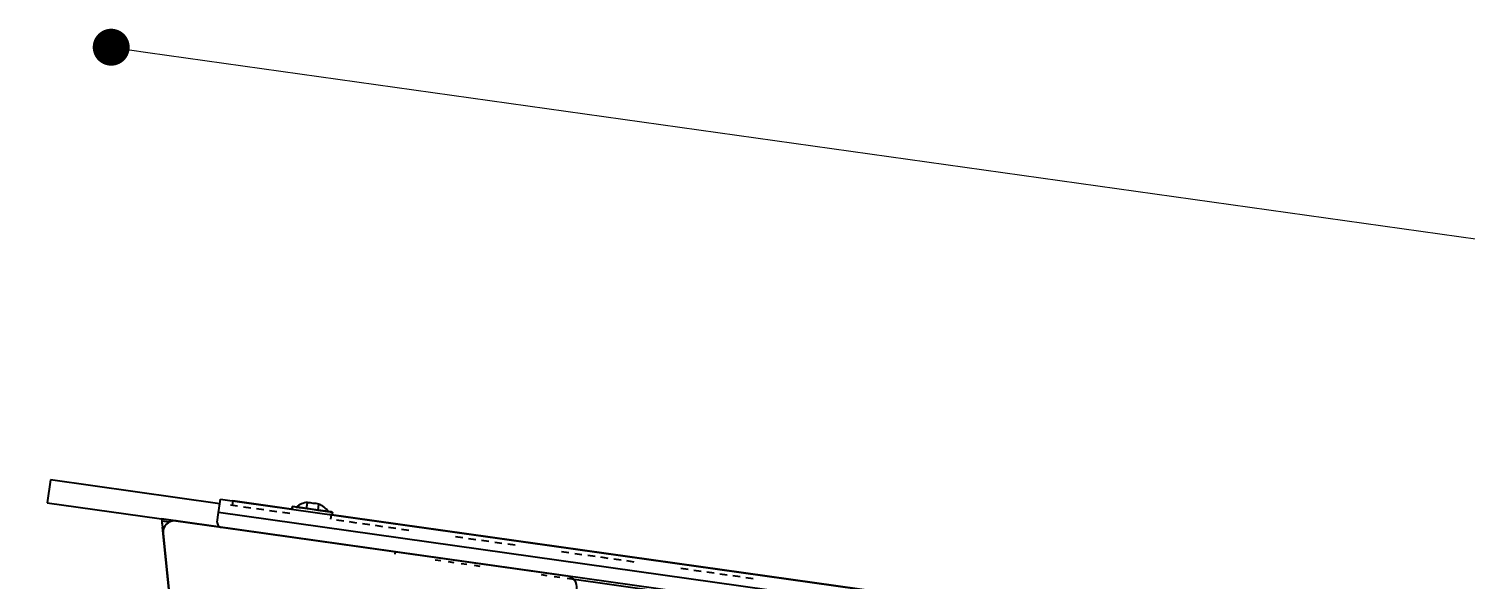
# Model space of a CAD drawing. Header units: millimetres. Extents: x 3109 to 13995, y 24552 to 39949.
# Drawn here: x 4246 to 4869, y 35752 to 35990 of the extents above; entities that cross this region are included whole.
import ezdxf

# ---------------------------------------------------------------- set-up
doc = ezdxf.new("R2010")
doc.units = ezdxf.units.MM
doc.header["$LTSCALE"] = 3
doc.layers.add('DomyÅ›lny', color=7, linetype='Continuous')
doc.styles.get("Standard").update_dxf_attribs({"font": 'arial.ttf'})
doc.dimstyles.new('MATEUSZ', dxfattribs={"dimtxt": 35, "dimasz": 16, "dimexe": 0.18, "dimexo": 0.0625, "dimgap": 0.09, "dimtad": 0, "dimdec": 0, "dimdsep": 46, "dimtxsty": 'Standard', "dimblk": 'DOT', "dimcen": 0.09, "dimse1": 1, "dimse2": 1, "dimadec": 0, "dimazin": 0, "dimtfac": 1, "dimtdec": 0, "dimtofl": 0, "dimtmove": 0, "dimatfit": 3, "dimfxl": 1, "dimtolj": 1, "dimtzin": 0, "dimlwd": 9, "dimlwe": 9, "dimarcsym": 0})

# ---------------------------------------------------------------- blocks, each defined once
blk = doc.blocks.new('_Dot')
at = {"color": 0, "linetype": 'ByBlock', "lineweight": -2}
blk.add_line((-0.5, 0), (-1, 0), dxfattribs=at)
at = {"color": 0, "linetype": 'ByBlock', "const_width": 0.5}
blk.add_lwpolyline([(-0.25, 0, 1), (0.25, 0, 1)], format="xyb", close=True, dxfattribs=at)
blk = doc.blocks.new('*D33')
at = {"color": 0, "lineweight": 9, "transparency": 16777216}
for p, q in [((4297.74, 35979.98), (5445.38, 35818.69)), ((6890.27, 35615.62), (5742.63, 35776.91))]:
    blk.add_line(p, q, dxfattribs=at)
at = {"layer": 'Defpoints', "color": 0, "transparency": 16777216}
for p in [(4255.56, 35794.78), (6906.11, 35613.39), (6879.77, 35425.97)]:
    blk.add_point(p, dxfattribs=at)
at = {"color": 0, "lineweight": 9, "transparency": 16777216, "xscale": 16, "yscale": 16, "zscale": 16}
for p, rotation in [((4281.9, 35982.2), 172.0000000000003), ((6906.11, 35613.39), 352.0000000000002)]:
    blk.add_blockref('_Dot', p, dxfattribs=dict(at, rotation=rotation))
at = {"color": 0, "transparency": 16777216, "insert": (5594, 35797.8), "char_height": 100, "attachment_point": 5, "rotation": 352}
blk.add_mtext('\\A1;2650', dxfattribs=at)
blk = doc.blocks.new('*D34')
at = {"color": 0, "lineweight": 9, "transparency": 16777216}
for p, q in [((4270.17, 32724.1), (5416.74, 32724.1)), ((6863.77, 32724.1), (5717.19, 32724.1))]:
    blk.add_line(p, q, dxfattribs=at)
at = {"layer": 'Defpoints', "color": 0, "transparency": 16777216}
for p in [(4254.17, 35784.88), (6879.77, 35425.97), (6879.77, 32724.1)]:
    blk.add_point(p, dxfattribs=at)
at = {"color": 0, "lineweight": 9, "transparency": 16777216, "xscale": 16, "yscale": 16, "zscale": 16, "rotation": 180}
blk.add_blockref('_Dot', (4254.17, 32724.1), dxfattribs=at)
at = {"color": 0, "lineweight": 9, "transparency": 16777216, "xscale": 16, "yscale": 16, "zscale": 16}
blk.add_blockref('_Dot', (6879.77, 32724.1), dxfattribs=at)
at = {"color": 0, "transparency": 16777216, "insert": (5566.97, 32724.1), "char_height": 100, "attachment_point": 5}
blk.add_mtext('\\A1;2626', dxfattribs=at)
blk = doc.blocks.new('*D36')
at = {"color": 0, "lineweight": 9, "transparency": 16777216}
for p, q in [((4319.69, 32936.73), (5422.43, 32936.73)), ((6825.88, 32936.73), (5723.15, 32936.73))]:
    blk.add_line(p, q, dxfattribs=at)
at = {"layer": 'Defpoints', "color": 0, "transparency": 16777216}
for p in [(4303.69, 35777.81), (6841.88, 35421.2), (6841.88, 32936.73)]:
    blk.add_point(p, dxfattribs=at)
at = {"color": 0, "lineweight": 9, "transparency": 16777216, "xscale": 16, "yscale": 16, "zscale": 16, "rotation": 180}
blk.add_blockref('_Dot', (4303.69, 32936.73), dxfattribs=at)
at = {"color": 0, "lineweight": 9, "transparency": 16777216, "xscale": 16, "yscale": 16, "zscale": 16}
blk.add_blockref('_Dot', (6841.88, 32936.73), dxfattribs=at)
at = {"color": 0, "transparency": 16777216, "insert": (5572.79, 32936.73), "char_height": 100, "attachment_point": 5}
blk.add_mtext('\\A1;2538', dxfattribs=at)

msp = doc.modelspace()

# ---------------------------------------------------------------- linework, layer by layer
at = {"layer": 'DomyÅ›lny'}
for p, q in [((4255.56, 35794.78), (4254.17, 35784.88)), ((4328.99, 35784.46), (4255.56, 35794.78)), ((4254.17, 35784.88), (4329.52, 35774.29)), ((4328.99, 35784.46), (4329.26, 35786.44)), ((4329.26, 35786.44), (6838.6, 35433.78)), ((4336.69, 35783.38), (4333.53, 35783.82)), ((4334.56, 35785.7), (4334.28, 35783.72)), ((4360.92, 35781.99), (4334.56, 35785.7)), ((4342.34, 35782.58), (4339.18, 35783.03)), ((4347.99, 35781.79), (4344.82, 35782.23)), ((4360.21, 35782.09), (4360.38, 35783.28)), ((4366.57, 35782.41), (4366.92, 35784.94)), ((4371.52, 35781.71), (4371.87, 35784.25)), ((4405.08, 35763.67), (4303.68, 35777.92)), ((4306.87, 35776.43), (4303.79, 35776.87)), ((4310.02, 35777.03), (4479.35, 35753.23)), ((4327.87, 35776.54), (4328.44, 35780.61)), ((4327.87, 35776.54), (4328.44, 35780.61)), ((6837.78, 35427.94), (4328.44, 35780.61)), ((4353.63, 35781), (4350.47, 35781.44)), ((4359.28, 35780.2), (4356.12, 35780.65)), ((4765.8, 35725.09), (4376.28, 35779.83)), ((4377.14, 35779.71), (4376.86, 35777.73)), ((4377.71, 35780.84), (4377.54, 35779.66)), ((4382.66, 35776.92), (4379.49, 35777.36)), ((4388.3, 35776.12), (4385.14, 35776.57)), ((4304.06, 35774.33), (4311.92, 35699.51)), ((4311.92, 35699.51), (4304.06, 35774.33)), ((4304.35, 35771.55), (4322.22, 35601.49)), ((4393.95, 35775.33), (4390.79, 35775.77)), ((4399.6, 35774.54), (4396.43, 35774.98)), ((4405.24, 35773.74), (4402.08, 35774.19)), ((4410.89, 35772.95), (4407.73, 35773.39)), ((4434.27, 35769.66), (4431.11, 35770.11)), ((6757.71, 35433.03), (4405.08, 35763.67)), ((4439.92, 35768.87), (4436.75, 35769.31)), ((4445.56, 35768.08), (4442.4, 35768.52)), ((4451.21, 35767.28), (4448.05, 35767.73)), ((4456.86, 35766.49), (4453.69, 35766.93)), ((4480.24, 35763.2), (4477.07, 35763.65)), ((4422.21, 35760.23), (4424.69, 35759.88)), ((4427.85, 35759.43), (4430.34, 35759.08)), ((4433.5, 35758.64), (4435.98, 35758.29)), ((4439.15, 35757.84), (4441.63, 35757.5)), ((4485.88, 35762.41), (4482.72, 35762.85)), ((4491.53, 35761.62), (4488.37, 35762.06)), ((4497.18, 35760.82), (4494.01, 35761.27)), ((4502.82, 35760.03), (4499.66, 35760.47)), ((4508.47, 35759.24), (4505.31, 35759.68)), ((4468.17, 35753.77), (4470.66, 35753.42)), ((4473.82, 35752.97), (4476.3, 35752.62)), ((4479.47, 35752.18), (6685.15, 35442.19)), ((4531.85, 35755.95), (4528.69, 35756.39)), ((4537.5, 35755.16), (4534.33, 35755.6)), ((4543.14, 35754.36), (4539.98, 35754.81)), ((4548.79, 35753.57), (4545.63, 35754.01)), ((4554.44, 35752.78), (4551.27, 35753.22)), ((4560.08, 35751.98), (4556.92, 35752.43))]:
    msp.add_line(p, q, dxfattribs=at)
for points in [[(4328.44, 35780.61, 0), (4329.26, 35786.44, 0)], [(4328.44, 35780.61, 0), (4328.99, 35784.46, 0)], [(4377.71, 35780.84, 0), (4377.71, 35780.84, 0), (4377.71, 35780.84, 0), (4377.71, 35780.84, 0), (4377.71, 35780.84, 0), (4377.71, 35780.84, 0), (4377.71, 35780.84, 0), (4377.71, 35780.84, 0), (4377.71, 35780.84, 0), (4377.71, 35780.84, 0), (4377.71, 35780.84, 0), (4377.7, 35780.85, 0), (4377.68, 35780.85, 0), (4377.6, 35780.86, 0), (4377.27, 35780.91, 0), (4375.86, 35781.1, 0), (4365.43, 35782.57, 0), (4360.4, 35783.28, 0), (4360.38, 35783.28, 0), (4360.38, 35783.28, 0), (4360.38, 35783.28, 0), (4360.38, 35783.28, 0), (4360.38, 35783.28, 0), (4360.38, 35783.28, 0), (4360.38, 35783.28, 0), (4360.38, 35783.28, 0), (4360.38, 35783.28, 0), (4360.38, 35783.28, 0), (4360.38, 35783.28, 0), (4360.38, 35783.28, 0), (4360.38, 35783.28, 0), (4360.38, 35783.28, 0), (4360.38, 35783.28, 0), (4360.38, 35783.28, 0), (4360.4, 35783.28, 0), (4360.48, 35783.27, 0), (4360.82, 35783.22, 0), (4364.14, 35782.75, 0)], [(4375.97, 35781.09, 0), (4375.97, 35781.09, 0), (4375.97, 35781.09, 0), (4375.97, 35781.09, 0), (4375.97, 35781.09, 0), (4375.97, 35781.09, 0), (4375.97, 35781.09, 0), (4375.97, 35781.09, 0), (4375.97, 35781.09, 0), (4375.97, 35781.09, 0), (4375.97, 35781.09, 0), (4375.97, 35781.09, 0), (4375.95, 35781.09, 0), (4375.88, 35781.1, 0), (4375.6, 35781.14, 0), (4372.49, 35781.58, 0), (4363.82, 35782.8, 0), (4362.33, 35783, 0), (4362.12, 35783.04, 0), (4362.11, 35783.04, 0), (4362.11, 35783.04, 0), (4362.11, 35783.04, 0), (4362.11, 35783.04, 0), (4362.11, 35783.04, 0), (4362.11, 35783.04, 0), (4362.11, 35783.04, 0), (4362.11, 35783.04, 0), (4362.11, 35783.04, 0), (4362.11, 35783.04, 0), (4362.11, 35783.04, 0), (4362.11, 35783.04, 0), (4362.11, 35783.04, 0), (4362.11, 35783.04, 0), (4362.11, 35783.04, 0), (4362.11, 35783.04, 0), (4362.12, 35783.04, 0), (4362.13, 35783.03, 0), (4362.2, 35783.02, 0), (4362.48, 35782.98, 0), (4363.68, 35782.82, 0), (4365.86, 35782.51, 0)], [(4365.85, 35782.51, 0), (4368.99, 35782.07, 0)], [(4369.4, 35784.6, 0), (4368.79, 35784.77, 0), (4368.18, 35784.88, 0), (4367.55, 35784.94, 0), (4366.92, 35784.94, 0)], [(4371.87, 35784.25, 0), (4371.27, 35784.42, 0), (4370.65, 35784.53, 0), (4370.03, 35784.59, 0), (4369.4, 35784.6, 0)], [(4303.68, 35777.92, 0), (4303.68, 35777.92, 0), (4303.68, 35777.92, 0), (4303.68, 35777.92, 0), (4303.68, 35777.92, 0), (4303.68, 35777.92, 0), (4303.68, 35777.92, 0), (4303.68, 35777.92, 0), (4303.68, 35777.92, 0), (4303.68, 35777.92, 0), (4303.68, 35777.92, 0), (4303.68, 35777.92, 0), (4303.68, 35777.91, 0), (4303.68, 35777.9, 0), (4303.69, 35777.81, 0), (4303.79, 35776.87, 0)], [(4303.79, 35776.87, 0), (4304.06, 35774.33, 0)], [(4303.86, 35776.18, 0), (4303.86, 35776.18, 0), (4303.86, 35776.18, 0), (4303.86, 35776.18, 0), (4303.86, 35776.18, 0), (4303.86, 35776.18, 0), (4303.86, 35776.18, 0), (4303.86, 35776.18, 0), (4303.86, 35776.18, 0), (4303.86, 35776.18, 0), (4303.86, 35776.18, 0), (4303.86, 35776.18, 0), (4303.86, 35776.17, 0), (4303.87, 35776.14, 0), (4303.88, 35776.03, 0), (4303.93, 35775.57, 0), (4304.39, 35771.21, 0)], [(4368.99, 35782.07, 0), (4371.48, 35781.72, 0)], [(4371.48, 35781.72, 0), (4377.71, 35780.84, 0)], [(4404.94, 35762.65, 0), (4405.08, 35763.67, 0)]]:
    msp.add_polyline3d(points, dxfattribs=at)
for centre, radius, start, end in [((4368.11, 35775.46), 9.67, 96.98823, 128.39718), ((4368.11, 35775.46), 9.67, 35.60282, 67.01177), ((4309.32, 35772.08), 5, 82, 186), ((4329.85, 35776.26), 2, 172, 217), ((4329.85, 35776.26), 2, 172, 217), ((4329.85, 35776.26), 2, 217, 262), ((4329.85, 35776.26), 2, 217, 262), ((4478.65, 35748.28), 5, 352, 82)]:
    msp.add_arc(centre, radius, start, end, dxfattribs=at)

# ---------------------------------------------------------------- dimensions: what is measured, and where the dimension line sits
dim = msp.add_aligned_dim(p1=(4255.56, 35794.78), p2=(6879.77, 35425.97), distance=189.27, dimstyle='MATEUSZ', override={"dimtxt": 100})
dim.commit()
dim.dimension.update_dxf_attribs({"geometry": '*D33', "text_midpoint": (5594, 35797.8)})
for base, p1, p2, picture, middle in [((6879.77, 32724.1), (4254.17, 35784.88), (6879.77, 35425.97), '*D34', (5566.97, 32724.1)), ((6841.88, 32936.73), (4303.69, 35777.81), (6841.88, 35421.2), '*D36', (5572.79, 32936.73))]:
    dim = msp.add_linear_dim(base=base, p1=p1, p2=p2, dimstyle='MATEUSZ', override={"dimtxt": 100})
    dim.commit()
    dim.dimension.update_dxf_attribs({"geometry": picture, "text_midpoint": middle})

doc.saveas('drawing.dxf')
